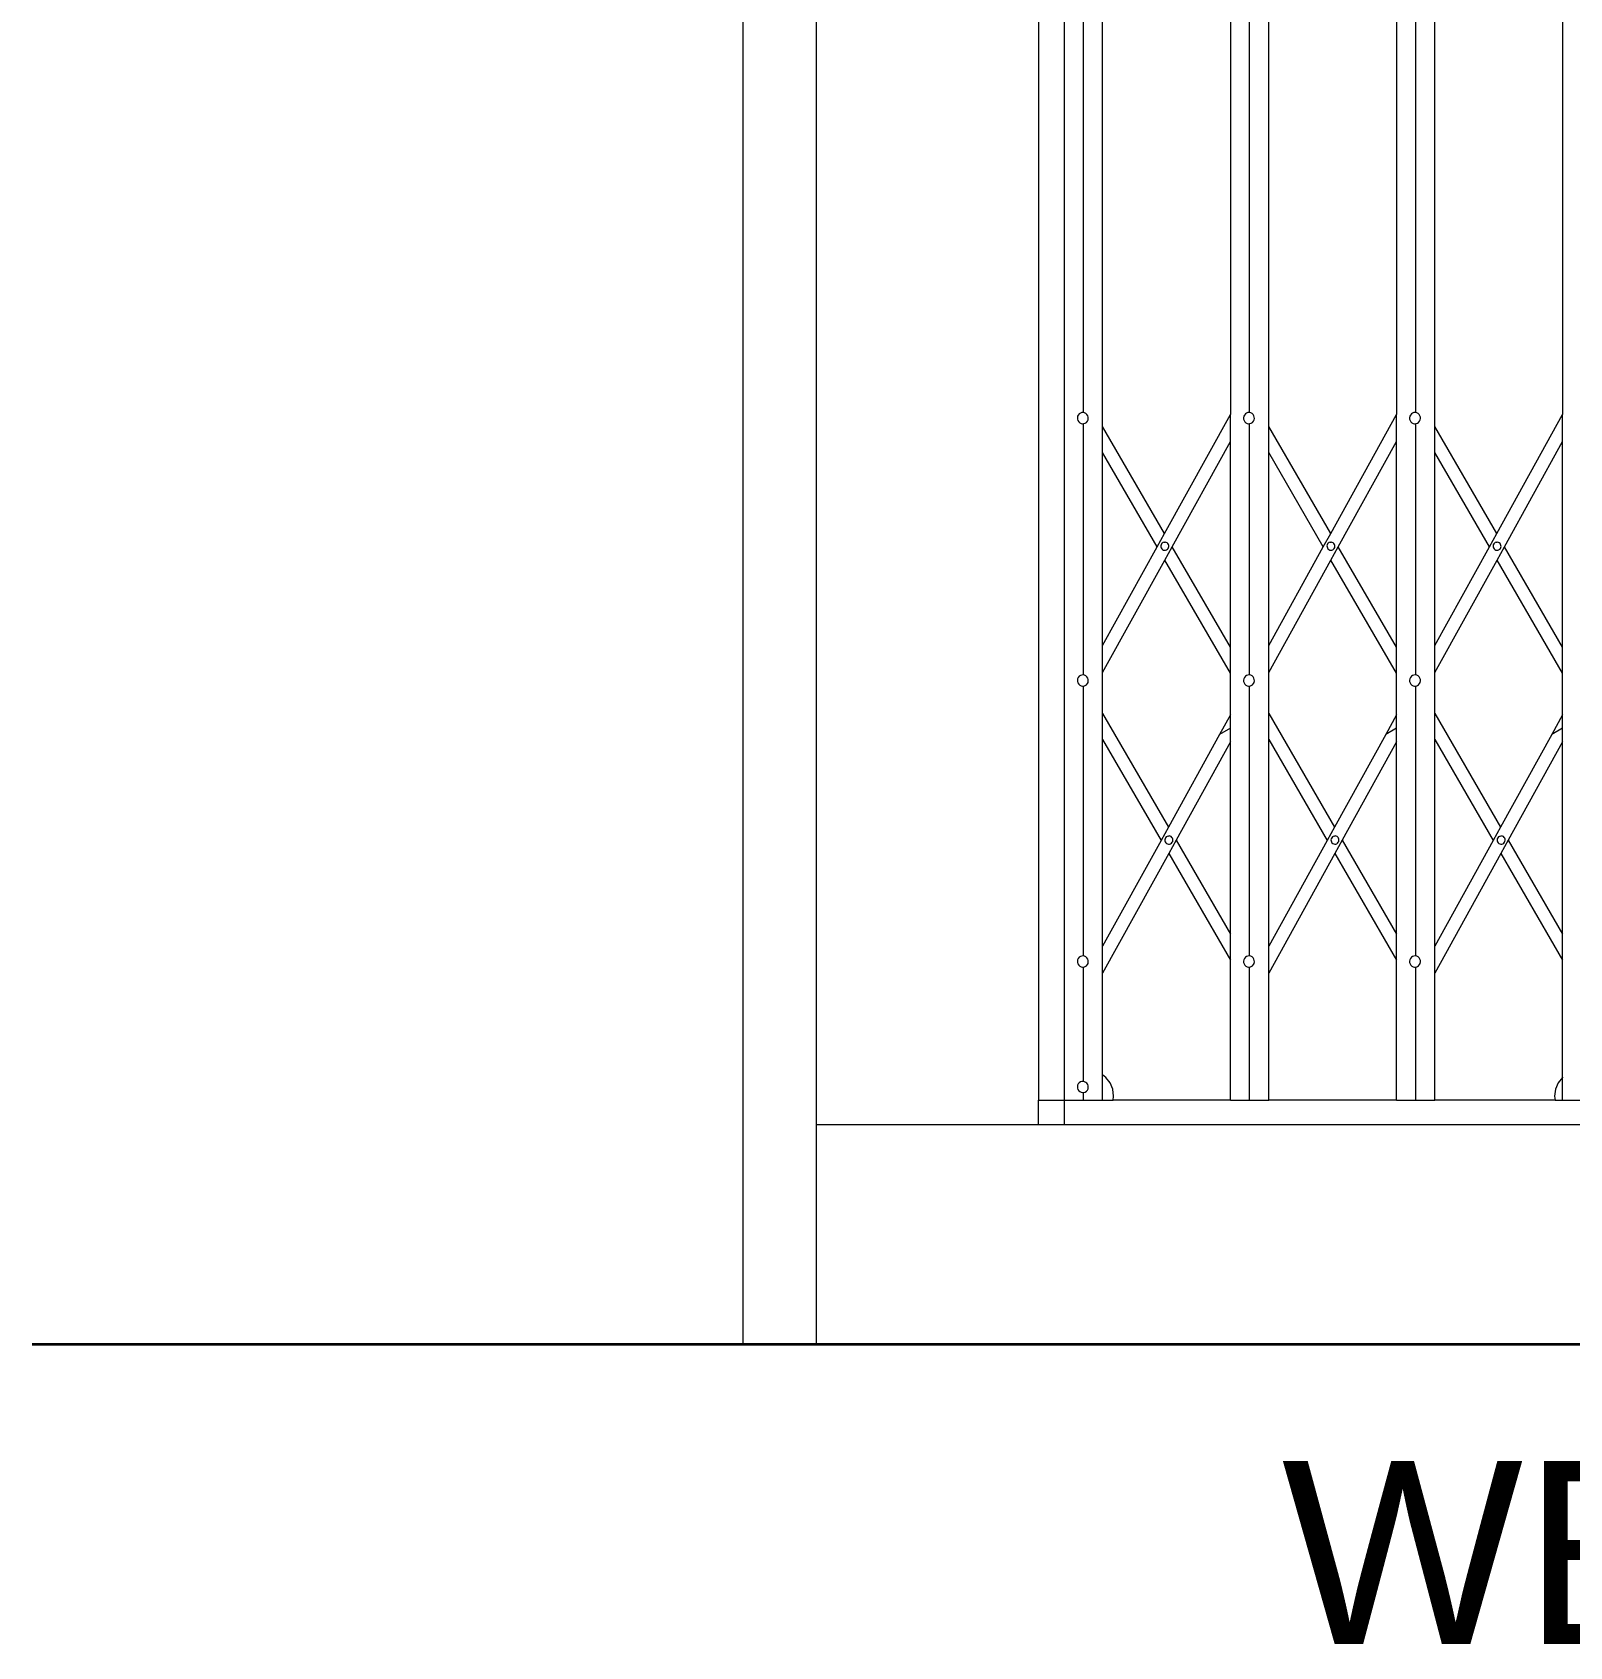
# Model space of a CAD drawing. Header units: inches. Extents: x -6800 to 96653, y -25814 to 17379.
# Drawn here: x 85407 to 85491, y -17979.5 to -17891.3 of the extents above; entities that cross this region are included whole.
import ezdxf

# ---------------------------------------------------------------- set-up
doc = ezdxf.new("R2010")
doc.units = ezdxf.units.IN
doc.header["$MEASUREMENT"] = 0
for name, color, linetype, lineweight in [('Door ele', 20, 'Continuous', 15), ('ele back', 51, 'Continuous', 15), ('Ground level', 210, 'Continuous', 35), ('text', 31, 'Continuous', 13)]:
    doc.layers.add(name, color=color, linetype=linetype, lineweight=lineweight)
doc.styles.get("Standard").update_dxf_attribs({"font": 'arial.ttf'})

msp = doc.modelspace()

# ---------------------------------------------------------------- linework, layer by layer
at = {"layer": 'Door ele', "transparency": 33554651}
for p, q in [((85461.952, -17851.875), (85461.952, -17904.696)), ((85463.377, -17904.696), (85463.377, -17851.875)), ((85465.465, -17904.696), (85465.465, -17888.684)), ((85474.543, -17904.696), (85474.543, -17888.684)), ((85483.621, -17904.696), (85483.621, -17888.684)), ((85464.417, -17904.696), (85464.417, -17889.447)), ((85472.448, -17889.346), (85472.448, -17904.696)), ((85473.495, -17904.696), (85473.495, -17889.447)), ((85481.526, -17889.346), (85481.526, -17904.696)), ((85482.573, -17904.696), (85482.573, -17889.447)), ((85490.604, -17889.346), (85490.604, -17904.696)), ((85461.952, -17904.696), (85461.952, -17949.61)), ((85463.377, -17949.61), (85463.377, -17904.696)), ((85464.417, -17912.037), (85464.417, -17904.696)), ((85465.465, -17912.801), (85465.465, -17904.696)), ((85472.448, -17904.696), (85472.448, -17912.138)), ((85473.495, -17912.037), (85473.495, -17904.696)), ((85474.543, -17912.801), (85474.543, -17904.696)), ((85481.526, -17904.696), (85481.526, -17912.138)), ((85482.573, -17912.037), (85482.573, -17904.696)), ((85483.621, -17912.801), (85483.621, -17904.696)), ((85490.604, -17904.696), (85490.604, -17912.138)), ((85464.099, -17912.24), (85464.083, -17912.319)), ((85464.083, -17912.319), (85464.088, -17912.398)), ((85464.088, -17912.398), (85464.113, -17912.474)), ((85464.134, -17912.169), (85464.099, -17912.24)), ((85464.113, -17912.474), (85464.156, -17912.541)), ((85464.186, -17912.109), (85464.134, -17912.169)), ((85464.156, -17912.541), (85464.214, -17912.594)), ((85464.251, -17912.065), (85464.186, -17912.109)), ((85464.214, -17912.594), (85464.284, -17912.63)), ((85464.325, -17912.039), (85464.251, -17912.065)), ((85464.284, -17912.63), (85464.361, -17912.646)), ((85464.403, -17912.035), (85464.325, -17912.039)), ((85464.361, -17912.646), (85464.417, -17912.642)), ((85464.417, -17912.037), (85464.403, -17912.035)), ((85464.48, -17912.051), (85464.417, -17912.037)), ((85464.417, -17912.642), (85464.439, -17912.641)), ((85464.417, -17926.377), (85464.417, -17912.642)), ((85464.439, -17912.641), (85464.513, -17912.616)), ((85464.55, -17912.086), (85464.48, -17912.051)), ((85464.513, -17912.616), (85464.578, -17912.572)), ((85464.608, -17912.139), (85464.55, -17912.086)), ((85464.578, -17912.572), (85464.63, -17912.512)), ((85464.651, -17912.206), (85464.608, -17912.139)), ((85464.63, -17912.512), (85464.665, -17912.44)), ((85464.676, -17912.282), (85464.651, -17912.206)), ((85464.665, -17912.44), (85464.681, -17912.362)), ((85464.681, -17912.362), (85464.676, -17912.282)), ((85468.85, -17918.647), (85472.448, -17912.138)), ((85472.448, -17913.614), (85472.448, -17912.138)), ((85473.177, -17912.24), (85473.161, -17912.319)), ((85473.161, -17912.319), (85473.166, -17912.398)), ((85473.166, -17912.398), (85473.191, -17912.474)), ((85473.212, -17912.169), (85473.177, -17912.24)), ((85473.191, -17912.474), (85473.234, -17912.541)), ((85473.264, -17912.109), (85473.212, -17912.169)), ((85473.234, -17912.541), (85473.292, -17912.594)), ((85473.329, -17912.065), (85473.264, -17912.109)), ((85473.292, -17912.594), (85473.362, -17912.63)), ((85473.403, -17912.039), (85473.329, -17912.065)), ((85473.362, -17912.63), (85473.439, -17912.646)), ((85473.481, -17912.035), (85473.403, -17912.039)), ((85473.439, -17912.646), (85473.495, -17912.642)), ((85473.495, -17912.037), (85473.481, -17912.035)), ((85473.558, -17912.051), (85473.495, -17912.037)), ((85473.495, -17912.642), (85473.517, -17912.641)), ((85473.495, -17926.377), (85473.495, -17912.642)), ((85473.517, -17912.641), (85473.591, -17912.616)), ((85473.628, -17912.086), (85473.558, -17912.051)), ((85473.591, -17912.616), (85473.657, -17912.572)), ((85473.686, -17912.139), (85473.628, -17912.086)), ((85473.657, -17912.572), (85473.708, -17912.512)), ((85473.73, -17912.206), (85473.686, -17912.139)), ((85473.708, -17912.512), (85473.743, -17912.44)), ((85473.754, -17912.282), (85473.73, -17912.206)), ((85473.743, -17912.44), (85473.759, -17912.362)), ((85473.759, -17912.362), (85473.754, -17912.282)), ((85477.928, -17918.647), (85481.526, -17912.138)), ((85481.526, -17913.614), (85481.526, -17912.138)), ((85482.255, -17912.24), (85482.24, -17912.319)), ((85482.24, -17912.319), (85482.244, -17912.398)), ((85482.244, -17912.398), (85482.269, -17912.474)), ((85482.29, -17912.169), (85482.255, -17912.24)), ((85482.269, -17912.474), (85482.312, -17912.541)), ((85482.342, -17912.109), (85482.29, -17912.169)), ((85482.312, -17912.541), (85482.371, -17912.594)), ((85482.407, -17912.065), (85482.342, -17912.109)), ((85482.371, -17912.594), (85482.441, -17912.63)), ((85482.481, -17912.039), (85482.407, -17912.065)), ((85482.441, -17912.63), (85482.517, -17912.646)), ((85482.559, -17912.035), (85482.481, -17912.039)), ((85482.517, -17912.646), (85482.573, -17912.642)), ((85482.573, -17912.037), (85482.559, -17912.035)), ((85482.636, -17912.051), (85482.573, -17912.037)), ((85482.573, -17912.642), (85482.595, -17912.641)), ((85482.573, -17926.377), (85482.573, -17912.642)), ((85482.595, -17912.641), (85482.669, -17912.616)), ((85482.706, -17912.086), (85482.636, -17912.051)), ((85482.669, -17912.616), (85482.735, -17912.572)), ((85482.765, -17912.139), (85482.706, -17912.086)), ((85482.735, -17912.572), (85482.787, -17912.512)), ((85482.808, -17912.206), (85482.765, -17912.139)), ((85482.787, -17912.512), (85482.822, -17912.44)), ((85482.832, -17912.282), (85482.808, -17912.206)), ((85482.822, -17912.44), (85482.837, -17912.362)), ((85482.837, -17912.362), (85482.832, -17912.282)), ((85487.007, -17918.647), (85490.604, -17912.138)), ((85490.604, -17913.614), (85490.604, -17912.138)), ((85468.85, -17918.647), (85465.465, -17912.801)), ((85465.465, -17914.226), (85465.465, -17912.801)), ((85477.928, -17918.647), (85474.543, -17912.801)), ((85474.543, -17914.226), (85474.543, -17912.801)), ((85487.007, -17918.647), (85483.621, -17912.801)), ((85483.621, -17914.226), (85483.621, -17912.801)), ((85465.465, -17924.772), (85465.465, -17914.226)), ((85468.447, -17919.376), (85465.465, -17914.226)), ((85469.268, -17919.367), (85472.448, -17913.614)), ((85472.448, -17924.859), (85472.448, -17913.614)), ((85474.543, -17924.772), (85474.543, -17914.226)), ((85477.525, -17919.376), (85474.543, -17914.226)), ((85478.346, -17919.367), (85481.526, -17913.614)), ((85481.526, -17924.859), (85481.526, -17913.614)), ((85483.621, -17924.772), (85483.621, -17914.226)), ((85486.604, -17919.376), (85483.621, -17914.226)), ((85487.424, -17919.367), (85490.604, -17913.614)), ((85490.604, -17924.859), (85490.604, -17913.614)), ((85468.447, -17919.376), (85468.85, -17918.647)), ((85477.525, -17919.376), (85477.928, -17918.647)), ((85486.604, -17919.376), (85487.007, -17918.647)), ((85465.465, -17924.772), (85468.447, -17919.376)), ((85468.656, -17919.265), (85468.645, -17919.322)), ((85468.645, -17919.322), (85468.648, -17919.381)), ((85468.648, -17919.381), (85468.667, -17919.436)), ((85468.682, -17919.213), (85468.656, -17919.265)), ((85468.667, -17919.436), (85468.698, -17919.485)), ((85468.72, -17919.169), (85468.682, -17919.213)), ((85468.698, -17919.485), (85468.741, -17919.523)), ((85468.767, -17919.137), (85468.72, -17919.169)), ((85468.741, -17919.523), (85468.792, -17919.55)), ((85468.822, -17919.118), (85468.767, -17919.137)), ((85468.792, -17919.55), (85468.848, -17919.561)), ((85468.822, -17919.118), (85468.879, -17919.115)), ((85468.848, -17919.561), (85468.905, -17919.558)), ((85468.865, -17920.097), (85469.268, -17919.367)), ((85468.935, -17919.127), (85468.879, -17919.115)), ((85468.905, -17919.558), (85468.959, -17919.539)), ((85468.986, -17919.153), (85468.935, -17919.127)), ((85468.959, -17919.539), (85469.007, -17919.507)), ((85469.028, -17919.191), (85468.986, -17919.153)), ((85469.007, -17919.507), (85469.044, -17919.463)), ((85469.06, -17919.24), (85469.028, -17919.191)), ((85469.044, -17919.463), (85469.07, -17919.411)), ((85469.078, -17919.296), (85469.06, -17919.24)), ((85469.07, -17919.411), (85469.081, -17919.354)), ((85469.081, -17919.354), (85469.078, -17919.296)), ((85472.448, -17924.859), (85469.268, -17919.367)), ((85474.543, -17924.772), (85477.525, -17919.376)), ((85477.735, -17919.265), (85477.723, -17919.322)), ((85477.723, -17919.322), (85477.727, -17919.381)), ((85477.727, -17919.381), (85477.745, -17919.436)), ((85477.76, -17919.213), (85477.735, -17919.265)), ((85477.745, -17919.436), (85477.776, -17919.485)), ((85477.798, -17919.169), (85477.76, -17919.213)), ((85477.776, -17919.485), (85477.819, -17919.523)), ((85477.846, -17919.137), (85477.798, -17919.169)), ((85477.819, -17919.523), (85477.87, -17919.55)), ((85477.9, -17919.118), (85477.846, -17919.137)), ((85477.87, -17919.55), (85477.926, -17919.561)), ((85477.9, -17919.118), (85477.957, -17919.115)), ((85477.926, -17919.561), (85477.983, -17919.558)), ((85477.943, -17920.097), (85478.346, -17919.367)), ((85478.013, -17919.127), (85477.957, -17919.115)), ((85477.983, -17919.558), (85478.037, -17919.539)), ((85478.064, -17919.153), (85478.013, -17919.127)), ((85478.037, -17919.539), (85478.085, -17919.507)), ((85478.106, -17919.191), (85478.064, -17919.153)), ((85478.085, -17919.507), (85478.123, -17919.463)), ((85478.138, -17919.24), (85478.106, -17919.191)), ((85478.123, -17919.463), (85478.148, -17919.411)), ((85478.156, -17919.296), (85478.138, -17919.24)), ((85478.148, -17919.411), (85478.159, -17919.354)), ((85478.159, -17919.354), (85478.156, -17919.296)), ((85481.526, -17924.859), (85478.346, -17919.367)), ((85483.621, -17924.772), (85486.604, -17919.376)), ((85486.813, -17919.265), (85486.801, -17919.322)), ((85486.801, -17919.322), (85486.805, -17919.381)), ((85486.805, -17919.381), (85486.823, -17919.436)), ((85486.838, -17919.213), (85486.813, -17919.265)), ((85486.823, -17919.436), (85486.854, -17919.485)), ((85486.876, -17919.169), (85486.838, -17919.213)), ((85486.854, -17919.485), (85486.897, -17919.523)), ((85486.924, -17919.137), (85486.876, -17919.169)), ((85486.897, -17919.523), (85486.948, -17919.55)), ((85486.978, -17919.118), (85486.924, -17919.137)), ((85486.948, -17919.55), (85487.004, -17919.561)), ((85486.978, -17919.118), (85487.035, -17919.115)), ((85487.004, -17919.561), (85487.061, -17919.558)), ((85487.021, -17920.097), (85487.424, -17919.367)), ((85487.091, -17919.127), (85487.035, -17919.115)), ((85487.061, -17919.558), (85487.115, -17919.539)), ((85487.142, -17919.153), (85487.091, -17919.127)), ((85487.115, -17919.539), (85487.163, -17919.507)), ((85487.185, -17919.191), (85487.142, -17919.153)), ((85487.163, -17919.507), (85487.201, -17919.463)), ((85487.216, -17919.24), (85487.185, -17919.191)), ((85487.201, -17919.463), (85487.226, -17919.411)), ((85487.234, -17919.296), (85487.216, -17919.24)), ((85487.226, -17919.411), (85487.238, -17919.354)), ((85487.238, -17919.354), (85487.234, -17919.296)), ((85490.604, -17924.859), (85487.424, -17919.367)), ((85465.465, -17926.248), (85468.865, -17920.097)), ((85472.448, -17926.284), (85468.865, -17920.097)), ((85474.543, -17926.248), (85477.943, -17920.097)), ((85481.526, -17926.284), (85477.943, -17920.097)), ((85483.621, -17926.248), (85487.021, -17920.097)), ((85490.604, -17926.284), (85487.021, -17920.097)), ((85465.465, -17926.248), (85465.465, -17924.772)), ((85472.448, -17926.284), (85472.448, -17924.859)), ((85474.543, -17926.248), (85474.543, -17924.772)), ((85481.526, -17926.284), (85481.526, -17924.859)), ((85483.621, -17926.248), (85483.621, -17924.772)), ((85490.604, -17926.284), (85490.604, -17924.859)), ((85464.099, -17926.579), (85464.083, -17926.658)), ((85464.083, -17926.658), (85464.088, -17926.738)), ((85464.088, -17926.738), (85464.113, -17926.813)), ((85464.134, -17926.508), (85464.099, -17926.579)), ((85464.186, -17926.448), (85464.134, -17926.508)), ((85464.251, -17926.404), (85464.186, -17926.448)), ((85464.325, -17926.378), (85464.251, -17926.404)), ((85464.403, -17926.374), (85464.325, -17926.378)), ((85464.417, -17926.377), (85464.403, -17926.374)), ((85464.48, -17926.39), (85464.417, -17926.377)), ((85464.55, -17926.425), (85464.48, -17926.39)), ((85464.608, -17926.478), (85464.55, -17926.425)), ((85464.651, -17926.545), (85464.608, -17926.478)), ((85464.676, -17926.621), (85464.651, -17926.545)), ((85464.665, -17926.779), (85464.681, -17926.701)), ((85464.681, -17926.701), (85464.676, -17926.621)), ((85465.465, -17928.476), (85465.465, -17926.248)), ((85472.448, -17928.562), (85472.448, -17926.284)), ((85473.177, -17926.579), (85473.161, -17926.658)), ((85473.161, -17926.658), (85473.166, -17926.738)), ((85473.166, -17926.738), (85473.191, -17926.813)), ((85473.212, -17926.508), (85473.177, -17926.579)), ((85473.264, -17926.448), (85473.212, -17926.508)), ((85473.329, -17926.404), (85473.264, -17926.448)), ((85473.403, -17926.378), (85473.329, -17926.404)), ((85473.481, -17926.374), (85473.403, -17926.378)), ((85473.495, -17926.377), (85473.481, -17926.374)), ((85473.558, -17926.39), (85473.495, -17926.377)), ((85473.628, -17926.425), (85473.558, -17926.39)), ((85473.686, -17926.478), (85473.628, -17926.425)), ((85473.73, -17926.545), (85473.686, -17926.478)), ((85473.754, -17926.621), (85473.73, -17926.545)), ((85473.743, -17926.779), (85473.759, -17926.701)), ((85473.759, -17926.701), (85473.754, -17926.621)), ((85474.543, -17928.476), (85474.543, -17926.248)), ((85481.526, -17928.562), (85481.526, -17926.284)), ((85482.255, -17926.579), (85482.24, -17926.658)), ((85482.24, -17926.658), (85482.244, -17926.738)), ((85482.244, -17926.738), (85482.269, -17926.813)), ((85482.29, -17926.508), (85482.255, -17926.579)), ((85482.342, -17926.448), (85482.29, -17926.508)), ((85482.407, -17926.404), (85482.342, -17926.448)), ((85482.481, -17926.378), (85482.407, -17926.404)), ((85482.559, -17926.374), (85482.481, -17926.378)), ((85482.573, -17926.377), (85482.559, -17926.374)), ((85482.636, -17926.39), (85482.573, -17926.377)), ((85482.706, -17926.425), (85482.636, -17926.39)), ((85482.765, -17926.478), (85482.706, -17926.425)), ((85482.808, -17926.545), (85482.765, -17926.478)), ((85482.832, -17926.621), (85482.808, -17926.545)), ((85482.822, -17926.779), (85482.837, -17926.701)), ((85482.837, -17926.701), (85482.832, -17926.621)), ((85483.621, -17928.476), (85483.621, -17926.248)), ((85490.604, -17928.562), (85490.604, -17926.284)), ((85464.113, -17926.813), (85464.156, -17926.88)), ((85464.156, -17926.88), (85464.214, -17926.933)), ((85464.214, -17926.933), (85464.284, -17926.969)), ((85464.284, -17926.969), (85464.361, -17926.985)), ((85464.361, -17926.985), (85464.417, -17926.981)), ((85464.417, -17926.981), (85464.439, -17926.98)), ((85464.417, -17941.734), (85464.417, -17926.981)), ((85464.439, -17926.98), (85464.513, -17926.955)), ((85464.513, -17926.955), (85464.578, -17926.911)), ((85464.578, -17926.911), (85464.63, -17926.851)), ((85464.63, -17926.851), (85464.665, -17926.779)), ((85473.191, -17926.813), (85473.234, -17926.88)), ((85473.234, -17926.88), (85473.292, -17926.933)), ((85473.292, -17926.933), (85473.362, -17926.969)), ((85473.362, -17926.969), (85473.439, -17926.985)), ((85473.439, -17926.985), (85473.495, -17926.981)), ((85473.495, -17926.981), (85473.517, -17926.98)), ((85473.495, -17941.734), (85473.495, -17926.981)), ((85473.517, -17926.98), (85473.591, -17926.955)), ((85473.591, -17926.955), (85473.657, -17926.911)), ((85473.657, -17926.911), (85473.708, -17926.851)), ((85473.708, -17926.851), (85473.743, -17926.779)), ((85482.269, -17926.813), (85482.312, -17926.88)), ((85482.312, -17926.88), (85482.371, -17926.933)), ((85482.371, -17926.933), (85482.441, -17926.969)), ((85482.441, -17926.969), (85482.517, -17926.985)), ((85482.517, -17926.985), (85482.573, -17926.981)), ((85482.573, -17926.981), (85482.595, -17926.98)), ((85482.573, -17941.734), (85482.573, -17926.981)), ((85482.595, -17926.98), (85482.669, -17926.955)), ((85482.669, -17926.955), (85482.735, -17926.911)), ((85482.735, -17926.911), (85482.787, -17926.851)), ((85482.787, -17926.851), (85482.822, -17926.779)), ((85465.465, -17928.476), (85469.062, -17934.688)), ((85465.465, -17929.901), (85465.465, -17928.476)), ((85474.543, -17928.476), (85478.14, -17934.688)), ((85474.543, -17929.901), (85474.543, -17928.476)), ((85483.621, -17928.476), (85487.218, -17934.688)), ((85483.621, -17929.901), (85483.621, -17928.476)), ((85472.448, -17928.562), (85471.858, -17929.629)), ((85472.448, -17929.282), (85471.858, -17929.629)), ((85472.448, -17929.282), (85472.448, -17928.562)), ((85472.448, -17930.038), (85472.448, -17929.282)), ((85481.526, -17928.562), (85480.936, -17929.629)), ((85481.526, -17929.282), (85480.936, -17929.629)), ((85481.526, -17929.282), (85481.526, -17928.562)), ((85481.526, -17930.038), (85481.526, -17929.282)), ((85490.604, -17928.562), (85490.014, -17929.629)), ((85490.604, -17929.282), (85490.014, -17929.629)), ((85490.604, -17929.282), (85490.604, -17928.562)), ((85490.604, -17930.038), (85490.604, -17929.282)), ((85465.465, -17941.196), (85465.465, -17929.901)), ((85465.465, -17929.901), (85468.659, -17935.417)), ((85471.858, -17929.629), (85469.062, -17934.688)), ((85472.448, -17930.038), (85469.479, -17935.408)), ((85472.448, -17940.534), (85472.448, -17930.038)), ((85474.543, -17941.196), (85474.543, -17929.901)), ((85474.543, -17929.901), (85477.737, -17935.417)), ((85480.936, -17929.629), (85478.14, -17934.688)), ((85481.526, -17930.038), (85478.558, -17935.408)), ((85481.526, -17940.534), (85481.526, -17930.038)), ((85483.621, -17941.196), (85483.621, -17929.901)), ((85483.621, -17929.901), (85486.815, -17935.417)), ((85490.014, -17929.629), (85487.218, -17934.688)), ((85490.604, -17930.038), (85487.636, -17935.408)), ((85490.604, -17940.534), (85490.604, -17930.038)), ((85469.062, -17934.688), (85468.659, -17935.417)), ((85478.14, -17934.688), (85477.737, -17935.417)), ((85487.218, -17934.688), (85486.815, -17935.417)), ((85468.659, -17935.417), (85465.465, -17941.196)), ((85468.878, -17935.324), (85468.867, -17935.381)), ((85468.867, -17935.381), (85468.87, -17935.439)), ((85468.87, -17935.439), (85468.888, -17935.495)), ((85468.904, -17935.271), (85468.878, -17935.324)), ((85468.888, -17935.495), (85468.92, -17935.543)), ((85468.942, -17935.228), (85468.904, -17935.271)), ((85468.92, -17935.543), (85468.963, -17935.582)), ((85468.989, -17935.195), (85468.942, -17935.228)), ((85468.963, -17935.582), (85469.014, -17935.608)), ((85469.044, -17935.177), (85468.989, -17935.195)), ((85469.044, -17935.177), (85469.1, -17935.173)), ((85469.479, -17935.408), (85469.076, -17936.137)), ((85469.156, -17935.185), (85469.1, -17935.173)), ((85469.207, -17935.211), (85469.156, -17935.185)), ((85469.181, -17935.598), (85469.228, -17935.566)), ((85469.25, -17935.25), (85469.207, -17935.211)), ((85469.228, -17935.566), (85469.266, -17935.522)), ((85469.282, -17935.299), (85469.25, -17935.25)), ((85469.266, -17935.522), (85469.292, -17935.47)), ((85469.3, -17935.354), (85469.282, -17935.299)), ((85469.292, -17935.47), (85469.303, -17935.412)), ((85469.303, -17935.412), (85469.3, -17935.354)), ((85469.479, -17935.408), (85472.448, -17940.534)), ((85477.737, -17935.417), (85474.543, -17941.196)), ((85477.956, -17935.324), (85477.945, -17935.381)), ((85477.945, -17935.381), (85477.948, -17935.439)), ((85477.948, -17935.439), (85477.967, -17935.495)), ((85477.982, -17935.271), (85477.956, -17935.324)), ((85477.967, -17935.495), (85477.998, -17935.543)), ((85478.02, -17935.228), (85477.982, -17935.271)), ((85477.998, -17935.543), (85478.041, -17935.582)), ((85478.067, -17935.195), (85478.02, -17935.228)), ((85478.041, -17935.582), (85478.092, -17935.608)), ((85478.122, -17935.177), (85478.067, -17935.195)), ((85478.122, -17935.177), (85478.179, -17935.173)), ((85478.558, -17935.408), (85478.155, -17936.137)), ((85478.235, -17935.185), (85478.179, -17935.173)), ((85478.286, -17935.211), (85478.235, -17935.185)), ((85478.259, -17935.598), (85478.307, -17935.566)), ((85478.328, -17935.25), (85478.286, -17935.211)), ((85478.307, -17935.566), (85478.344, -17935.522)), ((85478.36, -17935.299), (85478.328, -17935.25)), ((85478.344, -17935.522), (85478.37, -17935.47)), ((85478.378, -17935.354), (85478.36, -17935.299)), ((85478.37, -17935.47), (85478.381, -17935.412)), ((85478.381, -17935.412), (85478.378, -17935.354)), ((85478.558, -17935.408), (85481.526, -17940.534)), ((85486.815, -17935.417), (85483.621, -17941.196)), ((85487.035, -17935.324), (85487.023, -17935.381)), ((85487.023, -17935.381), (85487.027, -17935.439)), ((85487.027, -17935.439), (85487.045, -17935.495)), ((85487.06, -17935.271), (85487.035, -17935.324)), ((85487.045, -17935.495), (85487.076, -17935.543)), ((85487.098, -17935.228), (85487.06, -17935.271)), ((85487.076, -17935.543), (85487.119, -17935.582)), ((85487.146, -17935.195), (85487.098, -17935.228)), ((85487.119, -17935.582), (85487.17, -17935.608)), ((85487.2, -17935.177), (85487.146, -17935.195)), ((85487.2, -17935.177), (85487.257, -17935.173)), ((85487.636, -17935.408), (85487.233, -17936.137)), ((85487.313, -17935.185), (85487.257, -17935.173)), ((85487.364, -17935.211), (85487.313, -17935.185)), ((85487.337, -17935.598), (85487.385, -17935.566)), ((85487.407, -17935.25), (85487.364, -17935.211)), ((85487.385, -17935.566), (85487.423, -17935.522)), ((85487.438, -17935.299), (85487.407, -17935.25)), ((85487.423, -17935.522), (85487.448, -17935.47)), ((85487.456, -17935.354), (85487.438, -17935.299)), ((85487.448, -17935.47), (85487.46, -17935.412)), ((85487.46, -17935.412), (85487.456, -17935.354)), ((85487.636, -17935.408), (85490.604, -17940.534)), ((85469.076, -17936.137), (85465.465, -17942.672)), ((85469.014, -17935.608), (85469.07, -17935.62)), ((85469.07, -17935.62), (85469.127, -17935.616)), ((85469.076, -17936.137), (85472.448, -17941.959)), ((85469.127, -17935.616), (85469.181, -17935.598)), ((85478.155, -17936.137), (85474.543, -17942.672)), ((85478.092, -17935.608), (85478.148, -17935.62)), ((85478.148, -17935.62), (85478.205, -17935.616)), ((85478.155, -17936.137), (85481.526, -17941.959)), ((85478.205, -17935.616), (85478.259, -17935.598)), ((85487.233, -17936.137), (85483.621, -17942.672)), ((85487.17, -17935.608), (85487.226, -17935.62)), ((85487.226, -17935.62), (85487.283, -17935.616)), ((85487.233, -17936.137), (85490.604, -17941.959)), ((85487.283, -17935.616), (85487.337, -17935.598)), ((85472.448, -17941.959), (85472.448, -17940.534)), ((85481.526, -17941.959), (85481.526, -17940.534)), ((85490.604, -17941.959), (85490.604, -17940.534)), ((85464.251, -17941.761), (85464.186, -17941.805)), ((85464.325, -17941.736), (85464.251, -17941.761)), ((85464.403, -17941.731), (85464.325, -17941.736)), ((85464.417, -17941.734), (85464.403, -17941.731)), ((85464.48, -17941.747), (85464.417, -17941.734)), ((85464.55, -17941.783), (85464.48, -17941.747)), ((85465.465, -17942.672), (85465.465, -17941.196)), ((85473.329, -17941.761), (85473.264, -17941.805)), ((85473.403, -17941.736), (85473.329, -17941.761)), ((85473.481, -17941.731), (85473.403, -17941.736)), ((85473.495, -17941.734), (85473.481, -17941.731)), ((85473.558, -17941.747), (85473.495, -17941.734)), ((85473.628, -17941.783), (85473.558, -17941.747)), ((85474.543, -17942.672), (85474.543, -17941.196)), ((85482.407, -17941.761), (85482.342, -17941.805)), ((85482.481, -17941.736), (85482.407, -17941.761)), ((85482.559, -17941.731), (85482.481, -17941.736)), ((85482.573, -17941.734), (85482.559, -17941.731)), ((85482.636, -17941.747), (85482.573, -17941.734)), ((85482.706, -17941.783), (85482.636, -17941.747)), ((85483.621, -17942.672), (85483.621, -17941.196)), ((85464.099, -17941.937), (85464.083, -17942.015)), ((85464.083, -17942.015), (85464.088, -17942.095)), ((85464.088, -17942.095), (85464.113, -17942.171)), ((85464.134, -17941.865), (85464.099, -17941.937)), ((85464.113, -17942.171), (85464.156, -17942.237)), ((85464.186, -17941.805), (85464.134, -17941.865)), ((85464.156, -17942.237), (85464.214, -17942.29)), ((85464.214, -17942.29), (85464.284, -17942.326)), ((85464.284, -17942.326), (85464.361, -17942.342)), ((85464.361, -17942.342), (85464.417, -17942.339)), ((85464.417, -17942.339), (85464.439, -17942.337)), ((85464.417, -17948.592), (85464.417, -17942.339)), ((85464.439, -17942.337), (85464.513, -17942.312)), ((85464.513, -17942.312), (85464.578, -17942.268)), ((85464.608, -17941.836), (85464.55, -17941.783)), ((85464.578, -17942.268), (85464.63, -17942.208)), ((85464.651, -17941.902), (85464.608, -17941.836)), ((85464.63, -17942.208), (85464.665, -17942.137)), ((85464.676, -17941.978), (85464.651, -17941.902)), ((85464.665, -17942.137), (85464.681, -17942.058)), ((85464.681, -17942.058), (85464.676, -17941.978)), ((85472.448, -17949.61), (85472.448, -17941.959)), ((85473.177, -17941.937), (85473.161, -17942.015)), ((85473.161, -17942.015), (85473.166, -17942.095)), ((85473.166, -17942.095), (85473.191, -17942.171)), ((85473.212, -17941.865), (85473.177, -17941.937)), ((85473.191, -17942.171), (85473.234, -17942.237)), ((85473.264, -17941.805), (85473.212, -17941.865)), ((85473.234, -17942.237), (85473.292, -17942.29)), ((85473.292, -17942.29), (85473.362, -17942.326)), ((85473.362, -17942.326), (85473.439, -17942.342)), ((85473.439, -17942.342), (85473.495, -17942.339)), ((85473.495, -17942.339), (85473.517, -17942.337)), ((85473.495, -17949.61), (85473.495, -17942.339)), ((85473.517, -17942.337), (85473.591, -17942.312)), ((85473.591, -17942.312), (85473.657, -17942.268)), ((85473.686, -17941.836), (85473.628, -17941.783)), ((85473.657, -17942.268), (85473.708, -17942.208)), ((85473.73, -17941.902), (85473.686, -17941.836)), ((85473.708, -17942.208), (85473.743, -17942.137)), ((85473.754, -17941.978), (85473.73, -17941.902)), ((85473.743, -17942.137), (85473.759, -17942.058)), ((85473.759, -17942.058), (85473.754, -17941.978)), ((85481.526, -17949.61), (85481.526, -17941.959)), ((85482.255, -17941.937), (85482.24, -17942.015)), ((85482.24, -17942.015), (85482.244, -17942.095)), ((85482.244, -17942.095), (85482.269, -17942.171)), ((85482.29, -17941.865), (85482.255, -17941.937)), ((85482.269, -17942.171), (85482.312, -17942.237)), ((85482.342, -17941.805), (85482.29, -17941.865)), ((85482.312, -17942.237), (85482.371, -17942.29)), ((85482.371, -17942.29), (85482.441, -17942.326)), ((85482.441, -17942.326), (85482.517, -17942.342)), ((85482.517, -17942.342), (85482.573, -17942.339)), ((85482.573, -17942.339), (85482.595, -17942.337)), ((85482.573, -17949.61), (85482.573, -17942.339)), ((85482.595, -17942.337), (85482.669, -17942.312)), ((85482.669, -17942.312), (85482.735, -17942.268)), ((85482.765, -17941.836), (85482.706, -17941.783)), ((85482.735, -17942.268), (85482.787, -17942.208)), ((85482.808, -17941.902), (85482.765, -17941.836)), ((85482.787, -17942.208), (85482.822, -17942.137)), ((85482.832, -17941.978), (85482.808, -17941.902)), ((85482.822, -17942.137), (85482.837, -17942.058)), ((85482.837, -17942.058), (85482.832, -17941.978)), ((85490.604, -17948.359), (85490.604, -17941.959)), ((85465.465, -17948.234), (85465.465, -17942.672)), ((85474.543, -17949.61), (85474.543, -17942.672)), ((85483.621, -17949.61), (85483.621, -17942.672)), ((85464.099, -17948.794), (85464.083, -17948.873)), ((85464.134, -17948.723), (85464.099, -17948.794)), ((85464.186, -17948.663), (85464.134, -17948.723)), ((85464.251, -17948.619), (85464.186, -17948.663)), ((85464.325, -17948.594), (85464.251, -17948.619)), ((85464.403, -17948.589), (85464.325, -17948.594)), ((85464.417, -17948.592), (85464.403, -17948.589)), ((85464.48, -17948.605), (85464.417, -17948.592)), ((85464.55, -17948.64), (85464.48, -17948.605)), ((85464.608, -17948.693), (85464.55, -17948.64)), ((85464.651, -17948.76), (85464.608, -17948.693)), ((85464.676, -17948.836), (85464.651, -17948.76)), ((85465.64, -17948.368), (85465.465, -17948.234)), ((85465.465, -17949.61), (85465.465, -17948.234)), ((85465.869, -17948.667), (85465.64, -17948.368)), ((85466.014, -17949.015), (85465.869, -17948.667)), ((85490.363, -17948.667), (85490.219, -17949.015)), ((85490.592, -17948.368), (85490.363, -17948.667)), ((85490.604, -17948.359), (85490.592, -17948.368)), ((85490.604, -17949.61), (85490.604, -17948.359)), ((85461.952, -17949.61), (85463.377, -17949.61)), ((85461.952, -17950.95), (85461.952, -17949.61)), ((85463.377, -17950.95), (85463.377, -17949.61)), ((85463.377, -17949.61), (85464.417, -17949.61)), ((85464.083, -17948.873), (85464.088, -17948.953)), ((85464.088, -17948.953), (85464.113, -17949.029)), ((85464.113, -17949.029), (85464.156, -17949.095)), ((85464.156, -17949.095), (85464.214, -17949.148)), ((85464.214, -17949.148), (85464.284, -17949.184)), ((85464.284, -17949.184), (85464.361, -17949.2)), ((85464.361, -17949.2), (85464.417, -17949.197)), ((85464.417, -17949.197), (85464.439, -17949.195)), ((85464.417, -17949.61), (85464.417, -17949.197)), ((85464.417, -17949.61), (85465.465, -17949.61)), ((85464.439, -17949.195), (85464.513, -17949.17)), ((85464.513, -17949.17), (85464.578, -17949.126)), ((85464.578, -17949.126), (85464.63, -17949.066)), ((85464.63, -17949.066), (85464.665, -17948.994)), ((85464.665, -17948.994), (85464.681, -17948.916)), ((85464.681, -17948.916), (85464.676, -17948.836)), ((85465.465, -17949.61), (85466.034, -17949.61)), ((85466.063, -17949.389), (85466.014, -17949.015)), ((85466.034, -17949.61), (85466.063, -17949.389)), ((85472.448, -17949.61), (85466.034, -17949.61)), ((85472.448, -17949.61), (85473.495, -17949.61)), ((85473.495, -17949.61), (85474.543, -17949.61)), ((85481.526, -17949.61), (85474.543, -17949.61)), ((85481.526, -17949.61), (85482.573, -17949.61)), ((85482.573, -17949.61), (85483.621, -17949.61)), ((85490.199, -17949.61), (85483.621, -17949.61)), ((85490.219, -17949.015), (85490.169, -17949.389)), ((85490.169, -17949.389), (85490.199, -17949.61)), ((85490.199, -17949.61), (85490.604, -17949.61)), ((85490.604, -17949.61), (85491.652, -17949.61))]:
    msp.add_line(p, q, dxfattribs=at)
at = {"layer": 'ele back', "transparency": 33554651}
for p, q in [((85445.809, -17817.95), (85445.809, -17962.95)), ((85449.809, -17817.95), (85449.809, -17962.95)), ((85449.809, -17950.95), (85783.809, -17950.95))]:
    msp.add_line(p, q, dxfattribs=at)
at = {"layer": 'Ground level', "transparency": 33554651}
msp.add_line((85406.966, -17962.95), (85866.142, -17962.95), dxfattribs=at)

# ---------------------------------------------------------------- texts
at = {"layer": 'text', "transparency": 33554651, "insert": (85536.571, -17974.412), "char_height": 10, "attachment_point": 5}
msp.add_mtext_dynamic_manual_height_columns('WEST ELEVATION', width=6194.39142, gutter_width=6.05, heights=[0], dxfattribs=at)

doc.saveas('drawing.dxf')
